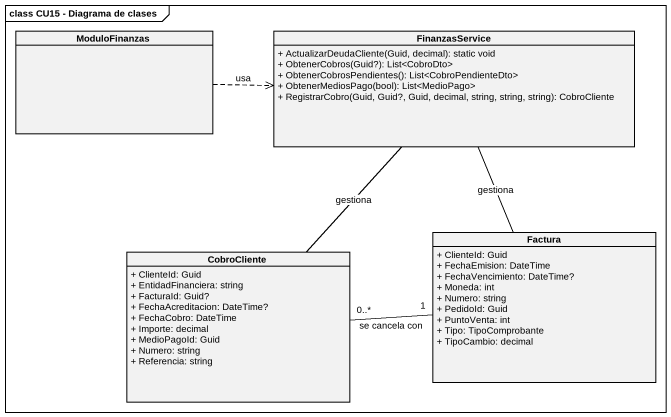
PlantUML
@startuml
mainframe class CU15 - Diagrama de clases
hide circle
hide empty members
skinparam classAttributeIconSize 0
class ModuloFinanzas
class FinanzasService {
  + ActualizarDeudaCliente(Guid, decimal): static void
  + ObtenerCobros(Guid?): List<CobroDto>
  + ObtenerCobrosPendientes(): List<CobroPendienteDto>
  + ObtenerMediosPago(bool): List<MedioPago>
  + RegistrarCobro(Guid, Guid?, Guid, decimal, string, string, string): CobroCliente
}
class CobroCliente {
  + ClienteId: Guid
  + EntidadFinanciera: string
  + FacturaId: Guid?
  + FechaAcreditacion: DateTime?
  + FechaCobro: DateTime
  + Importe: decimal
  + MedioPagoId: Guid
  + Numero: string
  + Referencia: string
}
class Factura {
  + ClienteId: Guid
  + FechaEmision: DateTime
  + FechaVencimiento: DateTime?
  + Moneda: int
  + Numero: string
  + PedidoId: Guid
  + PuntoVenta: int
  + Tipo: TipoComprobante
  + TipoCambio: decimal
}
ModuloFinanzas .right.> FinanzasService : usa
FinanzasService -- CobroCliente : gestiona
FinanzasService -- Factura : gestiona
Factura "1" -left- "0..*" CobroCliente : se cancela con
@enduml
